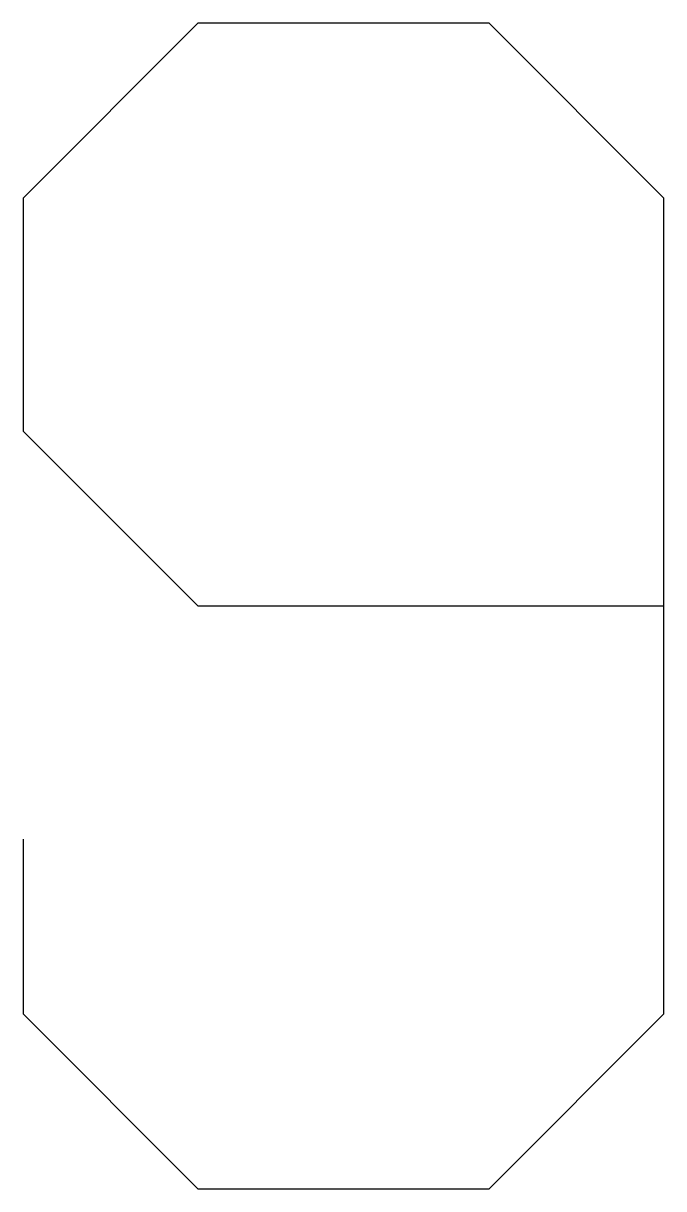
# Model space of a CAD drawing. Header units: millimetres. Extents: x -8 to -2.5, y -10 to 0.
import ezdxf

# ---------------------------------------------------------------- set-up
doc = ezdxf.new("R2010")
doc.units = ezdxf.units.MM
doc.layers.get('0').update_dxf_attribs({"linetype": 'CONTINUOUS'})

msp = doc.modelspace()

# ---------------------------------------------------------------- linework, layer by layer
for p, q in [((-6.5, 0), (-8, -1.5)), ((-4, 0), (-6.5, 0)), ((-2.5, -1.5), (-4, 0)), ((-8, -1.5), (-8, -3.5)), ((-2.5, -8.5), (-2.5, -1.5)), ((-8, -3.5), (-6.5, -5)), ((-6.5, -5), (-2.5, -5)), ((-8, -7), (-8, -8.5)), ((-8, -8.5), (-6.5, -10)), ((-4, -10), (-2.5, -8.5)), ((-6.5, -10), (-4, -10))]:
    msp.add_line(p, q)

doc.saveas('drawing.dxf')
